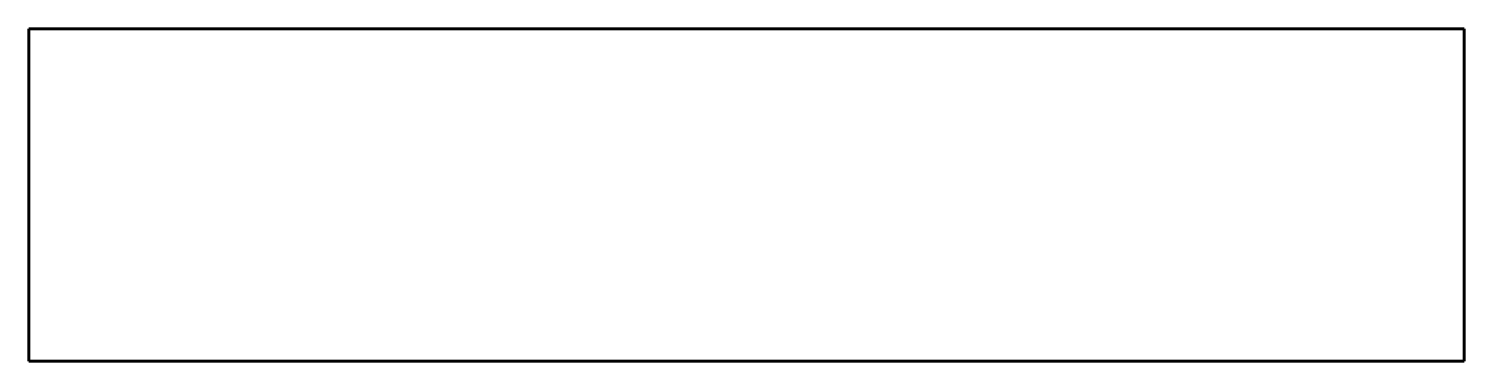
# Model space of a CAD drawing. Header units: millimetres. Extents: x 0 to 538, y 0 to 124.
import ezdxf

# ---------------------------------------------------------------- set-up
doc = ezdxf.new("R2010")
doc.units = ezdxf.units.MM
doc.linetypes.add('K5LT_BASIC', pattern=[0])

msp = doc.modelspace()

# ---------------------------------------------------------------- linework, layer by layer
at = {"color": 150, "linetype": 'K5LT_BASIC', "lineweight": 60}
for p, q in [((0, 124.4), (538, 124.4)), ((0, 109.4), (0, 124.4)), ((538, 124.4), (538, 109.4)), ((0, 105), (0, 109.4)), ((538, 109.4), (538, 105)), ((0, 0), (0, 105)), ((538, 105), (538, 0)), ((538, 0), (0, 0))]:
    msp.add_line(p, q, dxfattribs=at)

doc.saveas('drawing.dxf')
